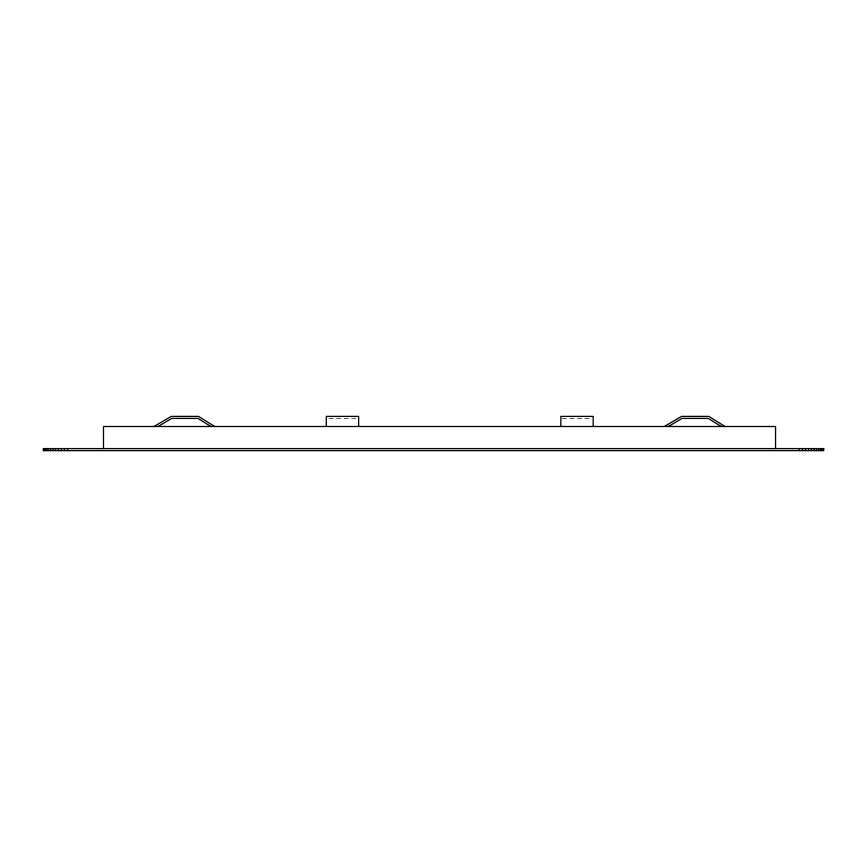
<?xml version="1.0" encoding="UTF-8"?>
<svg xmlns="http://www.w3.org/2000/svg" width="867" height="867" viewBox="0 0 867 867"><rect width="100%" height="100%" fill="white"/><g stroke="black" fill="none" stroke-linecap="round" stroke-linejoin="round"><path stroke-width="0.65" stroke-dasharray="4.33 3.25" d="M328.994 418.414L355.958 418.414M562.184 418.414L591.847 418.414"/><path stroke-width="1.3" d="M154.033 426.499L171.222 416.398L198.51 416.398L214.691 426.499M158.022 426.499L171.764 418.414L197.936 418.414L210.876 426.499M664.36 426.499L681.549 416.398L708.848 416.398L725.018 426.499M668.349 426.499L682.101 418.414L708.263 418.414L721.203 426.499M823.444 448.586L823.444 450.602M822.826 448.586L822.826 450.602M821.808 448.586L821.808 450.602M820.399 448.586L820.399 450.602M818.632 448.586L818.632 450.602M816.541 448.586L816.541 450.602M814.156 448.586L814.156 450.602M811.523 448.586L811.523 450.602M808.673 448.586L808.673 450.602M805.671 448.586L805.671 450.602M802.549 448.586L802.549 450.602M799.385 448.586L799.385 450.602M775.564 448.586L775.564 426.499L103.487 426.499L103.487 448.586M593.191 426.499L593.191 416.398L560.841 416.398L560.841 426.499M358.645 426.499L358.645 416.398L326.295 416.398L326.295 426.499M67.615 448.586L67.615 450.602M64.451 448.586L64.451 450.602M61.329 448.586L61.329 450.602M58.327 448.586L58.327 450.602M55.477 448.586L55.477 450.602M52.844 448.586L52.844 450.602M50.459 448.586L50.459 450.602M48.368 448.586L48.368 450.602M46.601 448.586L46.601 450.602M45.192 448.586L45.192 450.602M44.174 448.586L44.174 450.602M43.556 448.586L43.556 450.602M823.65 448.586L43.35 448.586L43.35 450.602L823.65 450.602L823.65 448.586"/></g></svg>
